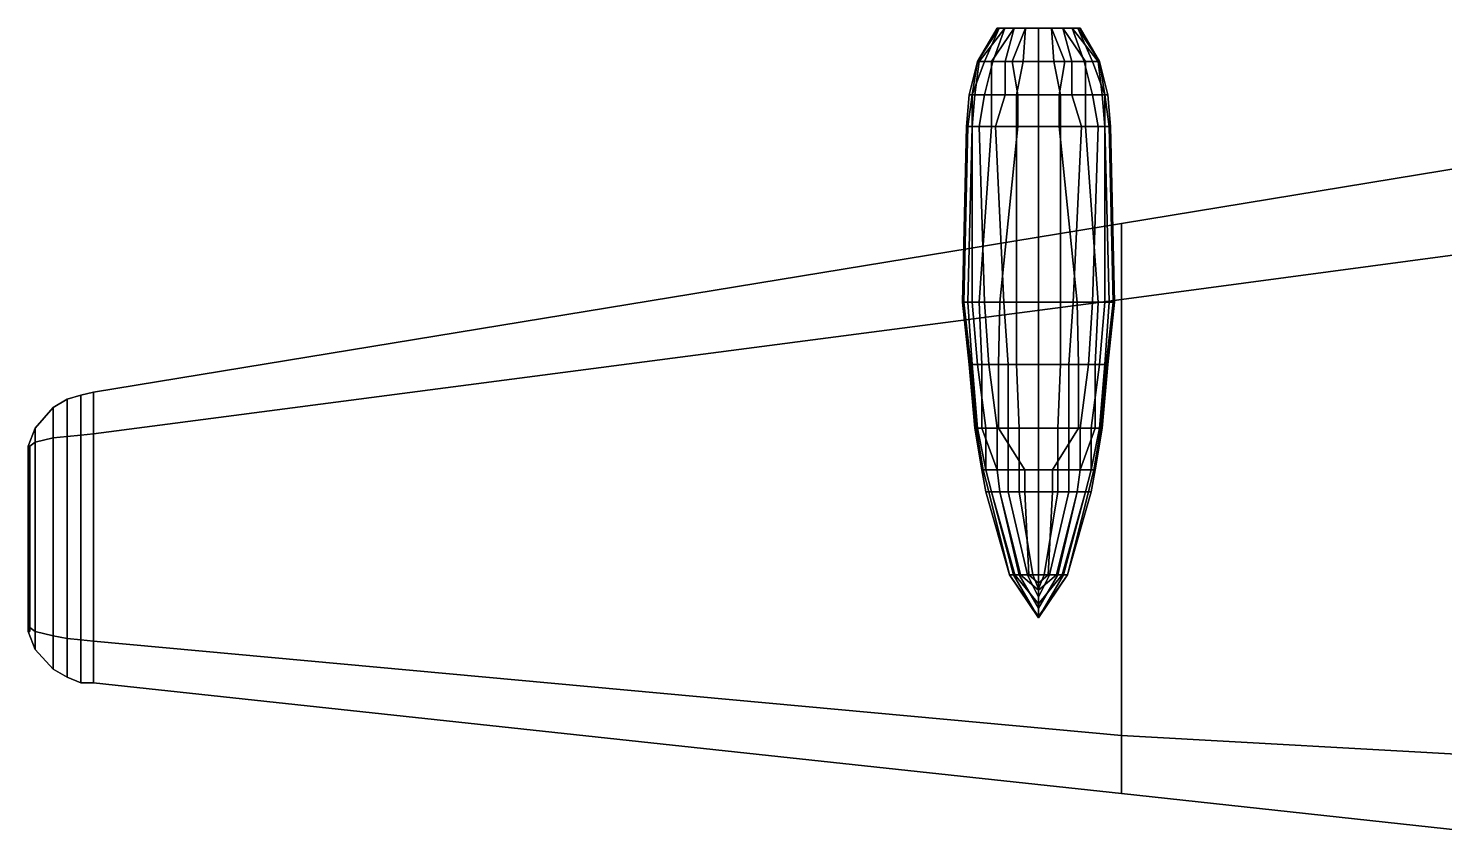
# Model space of a CAD drawing. Extents: x -15.9 to 4.6, y -9.4 to 6.4.
# Drawn here: x -15.87 to -5.64, y -0.33 to 5.49 of the extents above; entities that cross this region are included whole.
import ezdxf

# ---------------------------------------------------------------- set-up
doc = ezdxf.new("R2010")
doc.units = 0
doc.layers.add('WING2', color=5, linetype='CONTINUOUS')

msp = doc.modelspace()

# ---------------------------------------------------------------- linework, layer by layer
at = {"layer": 'WING2'}
for points in [[(-8.87, 5.49, 0.15), (-8.855, 5.49, 0.243), (-8.96, 5.25, 0.34), (-9.01, 5.25, 0.21)], [(-8.855, 5.49, 0.057), (-8.87, 5.49, 0.15), (-9.01, 5.25, 0.21), (-9.01, 5.25, 0.06)], [(-8.813, 5.49, -0.026), (-8.855, 5.49, 0.057), (-9.01, 5.25, 0.06), (-9, 5.25, 0.02)], [(-8.746, 5.49, -0.093), (-8.813, 5.49, -0.026), (-9, 5.25, 0.02), (-8.91, 5.25, -0.12)], [(-8.855, 5.49, 0.243), (-8.813, 5.49, 0.326), (-8.9, 5.25, 0.43), (-8.96, 5.25, 0.34)], [(-8.663, 5.49, -0.135), (-8.746, 5.49, -0.093), (-8.91, 5.25, -0.12), (-8.76, 5.25, -0.22)], [(-8.813, 5.49, 0.326), (-8.746, 5.49, 0.393), (-8.81, 5.25, 0.49), (-8.9, 5.25, 0.43)], [(-8.746, 5.49, 0.393), (-8.663, 5.49, 0.435), (-8.68, 5.25, 0.53), (-8.81, 5.25, 0.49)], [(-8.57, 5.49, -0.15), (-8.663, 5.49, -0.135), (-8.76, 5.25, -0.22), (-8.57, 5.25, -0.24)], [(-8.663, 5.49, 0.435), (-8.57, 5.49, 0.45), (-8.57, 5.25, 0.54), (-8.68, 5.25, 0.53)], [(-8.57, 5.49, 0.45), (-8.477, 5.49, 0.435), (-8.46, 5.25, 0.53), (-8.57, 5.25, 0.54)], [(-8.477, 5.49, -0.135), (-8.57, 5.49, -0.15), (-8.57, 5.25, -0.24), (-8.38, 5.25, -0.22)], [(-8.477, 5.49, 0.435), (-8.394, 5.49, 0.393), (-8.33, 5.25, 0.49), (-8.46, 5.25, 0.53)], [(-8.394, 5.49, -0.093), (-8.477, 5.49, -0.135), (-8.38, 5.25, -0.22), (-8.23, 5.25, -0.12)], [(-8.394, 5.49, 0.393), (-8.327, 5.49, 0.326), (-8.24, 5.25, 0.43), (-8.33, 5.25, 0.49)], [(-8.327, 5.49, -0.026), (-8.394, 5.49, -0.093), (-8.23, 5.25, -0.12), (-8.14, 5.25, 0.02)], [(-8.327, 5.49, 0.326), (-8.285, 5.49, 0.243), (-8.18, 5.25, 0.34), (-8.24, 5.25, 0.43)], [(-8.285, 5.49, 0.057), (-8.327, 5.49, -0.026), (-8.14, 5.25, 0.02), (-8.13, 5.25, 0.06)], [(-8.285, 5.49, 0.243), (-8.27, 5.49, 0.15), (-8.13, 5.25, 0.21), (-8.18, 5.25, 0.34)], [(-8.27, 5.49, 0.15), (-8.285, 5.49, 0.057), (-8.13, 5.25, 0.06), (-8.13, 5.25, 0.21)], [(-9.01, 5.25, 0.06), (-9.01, 5.25, 0.21), (-9.05, 5.01, 0.21), (-9.07, 5.01, -0.41)], [(-9, 5.25, 0.02), (-9.01, 5.25, 0.06), (-9.07, 5.01, -0.41), (-9.03, 5.01, -0.54)], [(-8.96, 5.25, 0.34), (-8.9, 5.25, 0.43), (-8.96, 5.01, 0.43), (-9.05, 5.01, 0.25)], [(-9.01, 5.25, 0.21), (-8.96, 5.25, 0.34), (-9.05, 5.01, 0.25), (-9.05, 5.01, 0.21)], [(-8.91, 5.25, -0.12), (-9, 5.25, 0.02), (-9.03, 5.01, -0.54), (-8.91, 5.01, -0.66)], [(-8.9, 5.25, 0.43), (-8.81, 5.25, 0.49), (-8.81, 5.01, 0.54), (-8.96, 5.01, 0.43)], [(-8.91, 5.01, -0.66), (-8.72, 5.01, -0.73), (-8.76, 5.25, -0.22), (-8.91, 5.25, -0.12)], [(-8.81, 5.25, 0.49), (-8.68, 5.25, 0.53), (-8.73, 5.01, 0.58), (-8.81, 5.01, 0.54)], [(-8.72, 5.01, -0.73), (-8.57, 5.01, -0.8), (-8.57, 5.25, -0.24), (-8.76, 5.25, -0.22)], [(-8.68, 5.25, 0.53), (-8.57, 5.25, 0.54), (-8.57, 5.01, 0.58), (-8.73, 5.01, 0.58)], [(-8.38, 5.25, -0.22), (-8.57, 5.25, -0.24), (-8.57, 5.01, -0.8), (-8.42, 5.01, -0.73)], [(-8.41, 5.01, 0.58), (-8.57, 5.01, 0.58), (-8.57, 5.25, 0.54), (-8.46, 5.25, 0.53)], [(-8.33, 5.01, 0.54), (-8.41, 5.01, 0.58), (-8.46, 5.25, 0.53), (-8.33, 5.25, 0.49)], [(-8.23, 5.25, -0.12), (-8.38, 5.25, -0.22), (-8.42, 5.01, -0.73), (-8.23, 5.01, -0.66)], [(-8.18, 5.01, 0.43), (-8.33, 5.01, 0.54), (-8.33, 5.25, 0.49), (-8.24, 5.25, 0.43)], [(-8.09, 5.01, 0.25), (-8.18, 5.01, 0.43), (-8.24, 5.25, 0.43), (-8.18, 5.25, 0.34)], [(-8.23, 5.01, -0.66), (-8.11, 5.01, -0.54), (-8.14, 5.25, 0.02), (-8.23, 5.25, -0.12)], [(-8.09, 5.01, 0.21), (-8.09, 5.01, 0.25), (-8.18, 5.25, 0.34), (-8.13, 5.25, 0.21)], [(-8.11, 5.01, -0.54), (-8.07, 5.01, -0.41), (-8.13, 5.25, 0.06), (-8.14, 5.25, 0.02)], [(-8.07, 5.01, -0.41), (-8.09, 5.01, 0.21), (-8.13, 5.25, 0.21), (-8.13, 5.25, 0.06)], [(-9.07, 5.01, -0.41), (-9.05, 5.01, 0.21), (-9.08, 4.78, 0.19), (-9.09, 4.78, -0.43)], [(-9.03, 5.01, -0.54), (-9.07, 5.01, -0.41), (-9.09, 4.78, -0.43), (-9.05, 4.78, -0.56)], [(-9.05, 5.01, 0.21), (-9.05, 5.01, 0.25), (-9.05, 4.78, 0.27), (-9.08, 4.78, 0.19)], [(-8.91, 5.01, -0.66), (-9.03, 5.01, -0.54), (-9.05, 4.78, -0.56), (-8.91, 4.78, -0.75)], [(-9.05, 5.01, 0.25), (-8.96, 5.01, 0.43), (-9, 4.78, 0.41), (-9.05, 4.78, 0.27)], [(-8.96, 5.01, 0.43), (-8.81, 5.01, 0.54), (-8.88, 4.78, 0.52), (-9, 4.78, 0.41)], [(-8.91, 4.78, -0.75), (-8.72, 4.78, -0.81), (-8.72, 5.01, -0.73), (-8.91, 5.01, -0.66)], [(-8.81, 5.01, 0.54), (-8.73, 5.01, 0.58), (-8.73, 4.78, 0.6), (-8.88, 4.78, 0.52)], [(-8.73, 5.01, 0.58), (-8.57, 5.01, 0.58), (-8.57, 4.78, 0.62), (-8.73, 4.78, 0.6)], [(-8.72, 4.78, -0.81), (-8.57, 4.78, -0.88), (-8.57, 5.01, -0.8), (-8.72, 5.01, -0.73)], [(-8.42, 5.01, -0.73), (-8.57, 5.01, -0.8), (-8.57, 4.78, -0.88), (-8.42, 4.78, -0.81)], [(-8.41, 4.78, 0.6), (-8.57, 4.78, 0.62), (-8.57, 5.01, 0.58), (-8.41, 5.01, 0.58)], [(-8.23, 5.01, -0.66), (-8.42, 5.01, -0.73), (-8.42, 4.78, -0.81), (-8.23, 4.78, -0.75)], [(-8.26, 4.78, 0.52), (-8.41, 4.78, 0.6), (-8.41, 5.01, 0.58), (-8.33, 5.01, 0.54)], [(-8.14, 4.78, 0.41), (-8.26, 4.78, 0.52), (-8.33, 5.01, 0.54), (-8.18, 5.01, 0.43)], [(-8.23, 4.78, -0.75), (-8.09, 4.78, -0.56), (-8.11, 5.01, -0.54), (-8.23, 5.01, -0.66)], [(-8.09, 4.78, 0.27), (-8.14, 4.78, 0.41), (-8.18, 5.01, 0.43), (-8.09, 5.01, 0.25)], [(-8.09, 4.78, -0.56), (-8.05, 4.78, -0.43), (-8.07, 5.01, -0.41), (-8.11, 5.01, -0.54)], [(-8.05, 4.78, -0.43), (-8.06, 4.78, 0.19), (-8.09, 5.01, 0.21), (-8.07, 5.01, -0.41)], [(-8.06, 4.78, 0.19), (-8.09, 4.78, 0.27), (-8.09, 5.01, 0.25), (-8.09, 5.01, 0.21)], [(-9.09, 4.78, -0.43), (-9.08, 4.78, 0.19), (-9.11, 3.51, 0.19), (-9.12, 3.51, -0.67)], [(-9.05, 4.78, -0.56), (-9.09, 4.78, -0.43), (-9.12, 3.51, -0.67), (-9.08, 3.51, -0.78)], [(-9.08, 4.78, 0.19), (-9.05, 4.78, 0.27), (-9.05, 3.51, 0.38), (-9.11, 3.51, 0.19)], [(-8.91, 4.78, -0.75), (-9.05, 4.78, -0.56), (-9.08, 3.51, -0.78), (-9, 3.51, -0.86)], [(-9.05, 4.78, 0.27), (-9, 4.78, 0.41), (-8.96, 3.51, 0.49), (-9.05, 3.51, 0.38)], [(-9, 4.78, 0.41), (-8.88, 4.78, 0.52), (-8.82, 3.51, 0.61), (-8.96, 3.51, 0.49)], [(-9, 3.51, -0.86), (-8.85, 3.51, -0.92), (-8.72, 4.78, -0.81), (-8.91, 4.78, -0.75)], [(-8.88, 4.78, 0.52), (-8.73, 4.78, 0.6), (-8.73, 3.51, 0.63), (-8.82, 3.51, 0.61)], [(-8.85, 3.51, -0.92), (-8.57, 3.51, -0.93), (-8.57, 4.78, -0.88), (-8.72, 4.78, -0.81)], [(-8.73, 4.78, 0.6), (-8.57, 4.78, 0.62), (-8.57, 3.51, 0.65), (-8.73, 3.51, 0.63)], [(-8.42, 4.78, -0.81), (-8.57, 4.78, -0.88), (-8.57, 3.51, -0.93), (-8.29, 3.51, -0.92)], [(-8.41, 3.51, 0.63), (-8.57, 3.51, 0.65), (-8.57, 4.78, 0.62), (-8.41, 4.78, 0.6)], [(-8.23, 4.78, -0.75), (-8.42, 4.78, -0.81), (-8.29, 3.51, -0.92), (-8.14, 3.51, -0.86)], [(-8.32, 3.51, 0.61), (-8.41, 3.51, 0.63), (-8.41, 4.78, 0.6), (-8.26, 4.78, 0.52)], [(-8.18, 3.51, 0.49), (-8.32, 3.51, 0.61), (-8.26, 4.78, 0.52), (-8.14, 4.78, 0.41)], [(-8.14, 3.51, -0.86), (-8.06, 3.51, -0.78), (-8.09, 4.78, -0.56), (-8.23, 4.78, -0.75)], [(-8.09, 3.51, 0.38), (-8.18, 3.51, 0.49), (-8.14, 4.78, 0.41), (-8.09, 4.78, 0.27)], [(-8.06, 3.51, -0.78), (-8.02, 3.51, -0.67), (-8.05, 4.78, -0.43), (-8.09, 4.78, -0.56)], [(-8.03, 3.51, 0.19), (-8.09, 3.51, 0.38), (-8.09, 4.78, 0.27), (-8.06, 4.78, 0.19)], [(-8.02, 3.51, -0.67), (-8.03, 3.51, 0.19), (-8.06, 4.78, 0.19), (-8.05, 4.78, -0.43)], [(-7.97, 4.08, 0.18), (-5.29, 4.52, -0.07), (-5.29, 3.89, 0.47), (-7.97, 3.53, 0.61)], [(-7.97, 3.53, -0.21), (-5.29, 3.89, -0.57), (-5.29, 4.52, -0.07), (-7.97, 4.08, 0.18)], [(-15.4, 2.56, 0.79), (-7.97, 3.53, -0.21), (-7.97, 4.08, 0.18), (-15.4, 2.86, 0.9)], [(-15.4, 2.86, 0.9), (-7.97, 4.08, 0.18), (-7.97, 3.53, 0.61), (-15.4, 2.56, 1.01)], [(-7.97, 3.53, 0.61), (-5.29, 3.89, 0.47), (-5.29, 0.23, 0.47), (-7.97, 0.38, 0.61)], [(-5.29, 0.23, -0.57), (-5.29, 3.89, -0.57), (-7.97, 3.53, -0.21), (-7.97, 0.38, -0.21)], [(-7.97, 0.38, -0.21), (-7.97, 3.53, -0.21), (-15.4, 2.56, 0.79), (-15.4, 1.06, 0.79)], [(-15.4, 2.56, 1.01), (-7.97, 3.53, 0.61), (-7.97, 0.38, 0.61), (-15.4, 1.06, 1.01)], [(-9.12, 3.51, -0.67), (-9.11, 3.51, 0.19), (-9.06, 3.06, 0.19), (-9.07, 3.06, -0.67)], [(-9.08, 3.51, -0.78), (-9.12, 3.51, -0.67), (-9.07, 3.06, -0.67), (-9.05, 3.06, -0.75)], [(-9.11, 3.51, 0.19), (-9.05, 3.51, 0.38), (-9.01, 3.06, 0.38), (-9.06, 3.06, 0.19)], [(-9, 3.51, -0.86), (-9.08, 3.51, -0.78), (-9.05, 3.06, -0.75), (-8.98, 3.06, -0.84)], [(-9.05, 3.51, 0.38), (-8.96, 3.51, 0.49), (-8.93, 3.06, 0.49), (-9.01, 3.06, 0.38)], [(-8.98, 3.06, -0.84), (-8.86, 3.06, -0.92), (-8.85, 3.51, -0.92), (-9, 3.51, -0.86)], [(-8.96, 3.51, 0.49), (-8.82, 3.51, 0.61), (-8.79, 3.06, 0.61), (-8.93, 3.06, 0.49)], [(-8.86, 3.06, -0.92), (-8.57, 3.06, -0.97), (-8.57, 3.51, -0.93), (-8.85, 3.51, -0.92)], [(-8.82, 3.51, 0.61), (-8.73, 3.51, 0.63), (-8.73, 3.06, 0.65), (-8.79, 3.06, 0.61)], [(-8.73, 3.51, 0.63), (-8.57, 3.51, 0.65), (-8.57, 3.06, 0.67), (-8.73, 3.06, 0.65)], [(-8.29, 3.51, -0.92), (-8.57, 3.51, -0.93), (-8.57, 3.06, -0.97), (-8.28, 3.06, -0.92)], [(-8.41, 3.06, 0.65), (-8.57, 3.06, 0.67), (-8.57, 3.51, 0.65), (-8.41, 3.51, 0.63)], [(-8.35, 3.06, 0.61), (-8.41, 3.06, 0.65), (-8.41, 3.51, 0.63), (-8.32, 3.51, 0.61)], [(-8.21, 3.06, 0.49), (-8.35, 3.06, 0.61), (-8.32, 3.51, 0.61), (-8.18, 3.51, 0.49)], [(-8.14, 3.51, -0.86), (-8.29, 3.51, -0.92), (-8.28, 3.06, -0.92), (-8.16, 3.06, -0.84)], [(-8.13, 3.06, 0.38), (-8.21, 3.06, 0.49), (-8.18, 3.51, 0.49), (-8.09, 3.51, 0.38)], [(-8.16, 3.06, -0.84), (-8.09, 3.06, -0.75), (-8.06, 3.51, -0.78), (-8.14, 3.51, -0.86)], [(-8.08, 3.06, 0.19), (-8.13, 3.06, 0.38), (-8.09, 3.51, 0.38), (-8.03, 3.51, 0.19)], [(-8.09, 3.06, -0.75), (-8.07, 3.06, -0.67), (-8.02, 3.51, -0.67), (-8.06, 3.51, -0.78)], [(-8.07, 3.06, -0.67), (-8.08, 3.06, 0.19), (-8.03, 3.51, 0.19), (-8.02, 3.51, -0.67)], [(-9.07, 3.06, -0.67), (-9.06, 3.06, 0.19), (-9.02, 2.6, 0.19), (-9.03, 2.6, -0.65)], [(-9.05, 3.06, -0.75), (-9.07, 3.06, -0.67), (-9.03, 2.6, -0.65), (-9.01, 2.6, -0.7)], [(-9.06, 3.06, 0.19), (-9.01, 3.06, 0.38), (-8.95, 2.6, 0.38), (-9.02, 2.6, 0.19)], [(-8.98, 3.06, -0.84), (-9.05, 3.06, -0.75), (-9.01, 2.6, -0.7), (-8.98, 2.6, -0.77)], [(-9.01, 3.06, 0.38), (-8.93, 3.06, 0.49), (-8.87, 2.6, 0.49), (-8.95, 2.6, 0.38)], [(-8.98, 2.6, -0.77), (-8.86, 2.6, -0.89), (-8.86, 3.06, -0.92), (-8.98, 3.06, -0.84)], [(-8.93, 3.06, 0.49), (-8.79, 3.06, 0.61), (-8.79, 2.6, 0.56), (-8.87, 2.6, 0.49)], [(-8.86, 2.6, -0.89), (-8.57, 2.6, -0.94), (-8.57, 3.06, -0.97), (-8.86, 3.06, -0.92)], [(-8.79, 3.06, 0.61), (-8.73, 3.06, 0.65), (-8.71, 2.6, 0.61), (-8.79, 2.6, 0.56)], [(-8.73, 3.06, 0.65), (-8.57, 3.06, 0.67), (-8.57, 2.6, 0.63), (-8.71, 2.6, 0.61)], [(-8.28, 3.06, -0.92), (-8.57, 3.06, -0.97), (-8.57, 2.6, -0.94), (-8.28, 2.6, -0.89)], [(-8.43, 2.6, 0.61), (-8.57, 2.6, 0.63), (-8.57, 3.06, 0.67), (-8.41, 3.06, 0.65)], [(-8.35, 2.6, 0.56), (-8.43, 2.6, 0.61), (-8.41, 3.06, 0.65), (-8.35, 3.06, 0.61)], [(-8.27, 2.6, 0.49), (-8.35, 2.6, 0.56), (-8.35, 3.06, 0.61), (-8.21, 3.06, 0.49)], [(-8.16, 3.06, -0.84), (-8.28, 3.06, -0.92), (-8.28, 2.6, -0.89), (-8.16, 2.6, -0.77)], [(-8.19, 2.6, 0.38), (-8.27, 2.6, 0.49), (-8.21, 3.06, 0.49), (-8.13, 3.06, 0.38)], [(-8.12, 2.6, 0.19), (-8.19, 2.6, 0.38), (-8.13, 3.06, 0.38), (-8.08, 3.06, 0.19)], [(-8.16, 2.6, -0.77), (-8.13, 2.6, -0.7), (-8.09, 3.06, -0.75), (-8.16, 3.06, -0.84)], [(-8.13, 2.6, -0.7), (-8.11, 2.6, -0.65), (-8.07, 3.06, -0.67), (-8.09, 3.06, -0.75)], [(-8.11, 2.6, -0.65), (-8.12, 2.6, 0.19), (-8.08, 3.06, 0.19), (-8.07, 3.06, -0.67)], [(-15.69, 2.53, 0.86), (-15.59, 2.54, 0.83), (-15.59, 2.81, 0.92), (-15.69, 2.75, 0.93)], [(-15.69, 2.75, 0.93), (-15.59, 2.81, 0.92), (-15.59, 2.54, 1.01), (-15.69, 2.53, 1)], [(-15.59, 2.54, 0.83), (-15.49, 2.55, 0.81), (-15.49, 2.84, 0.91), (-15.59, 2.81, 0.92)], [(-15.59, 2.81, 0.92), (-15.49, 2.84, 0.91), (-15.49, 2.55, 1.01), (-15.59, 2.54, 1.01)], [(-15.49, 2.55, 0.81), (-15.4, 2.56, 0.79), (-15.4, 2.86, 0.9), (-15.49, 2.84, 0.91)], [(-15.49, 2.84, 0.91), (-15.4, 2.86, 0.9), (-15.4, 2.56, 1.01), (-15.49, 2.55, 1.01)], [(-15.82, 2.5, 0.91), (-15.69, 2.53, 0.86), (-15.69, 2.75, 0.93), (-15.82, 2.6, 0.94)], [(-15.82, 2.6, 0.94), (-15.69, 2.75, 0.93), (-15.69, 2.53, 1), (-15.82, 2.5, 0.98)], [(-15.86, 2.47, 0.93), (-15.82, 2.5, 0.91), (-15.82, 2.6, 0.94), (-15.87, 2.47, 0.94)], [(-15.87, 2.47, 0.94), (-15.82, 2.6, 0.94), (-15.82, 2.5, 0.98), (-15.86, 2.47, 0.96)], [(-15.49, 2.55, 1.01), (-15.4, 2.56, 1.01), (-15.4, 1.06, 1.01), (-15.49, 1.07, 1.01)], [(-15.4, 1.06, 0.79), (-15.4, 2.56, 0.79), (-15.49, 2.55, 0.81), (-15.49, 1.07, 0.81)], [(-9.03, 2.6, -0.65), (-9.02, 2.6, 0.19), (-8.97, 2.3, 0.19), (-8.98, 2.3, -0.65)], [(-9.01, 2.6, -0.7), (-9.03, 2.6, -0.65), (-8.98, 2.3, -0.65), (-8.95, 2.3, -0.7)], [(-9.02, 2.6, 0.19), (-8.95, 2.6, 0.38), (-8.95, 2.3, 0.38), (-8.97, 2.3, 0.19)], [(-8.98, 2.6, -0.77), (-9.01, 2.6, -0.7), (-8.95, 2.3, -0.7), (-8.87, 2.3, -0.81)], [(-8.87, 2.3, -0.81), (-8.67, 2.3, -0.89), (-8.86, 2.6, -0.89), (-8.98, 2.6, -0.77)], [(-8.95, 2.6, 0.38), (-8.87, 2.6, 0.49), (-8.87, 2.3, 0.49), (-8.95, 2.3, 0.38)], [(-8.87, 2.6, 0.49), (-8.79, 2.6, 0.56), (-8.79, 2.3, 0.56), (-8.87, 2.3, 0.49)], [(-8.67, 2.3, -0.89), (-8.57, 2.3, -0.89), (-8.57, 2.6, -0.94), (-8.86, 2.6, -0.89)], [(-8.79, 2.6, 0.56), (-8.71, 2.6, 0.61), (-8.71, 2.3, 0.61), (-8.79, 2.3, 0.56)], [(-8.71, 2.6, 0.61), (-8.57, 2.6, 0.63), (-8.57, 2.3, 0.63), (-8.71, 2.3, 0.61)], [(-8.28, 2.6, -0.89), (-8.57, 2.6, -0.94), (-8.57, 2.3, -0.89), (-8.47, 2.3, -0.89)], [(-8.43, 2.3, 0.61), (-8.57, 2.3, 0.63), (-8.57, 2.6, 0.63), (-8.43, 2.6, 0.61)], [(-8.16, 2.6, -0.77), (-8.28, 2.6, -0.89), (-8.47, 2.3, -0.89), (-8.27, 2.3, -0.81)], [(-8.35, 2.3, 0.56), (-8.43, 2.3, 0.61), (-8.43, 2.6, 0.61), (-8.35, 2.6, 0.56)], [(-8.27, 2.3, 0.49), (-8.35, 2.3, 0.56), (-8.35, 2.6, 0.56), (-8.27, 2.6, 0.49)], [(-8.27, 2.3, -0.81), (-8.19, 2.3, -0.7), (-8.13, 2.6, -0.7), (-8.16, 2.6, -0.77)], [(-8.19, 2.3, 0.38), (-8.27, 2.3, 0.49), (-8.27, 2.6, 0.49), (-8.19, 2.6, 0.38)], [(-8.19, 2.3, -0.7), (-8.16, 2.3, -0.65), (-8.11, 2.6, -0.65), (-8.13, 2.6, -0.7)], [(-8.17, 2.3, 0.19), (-8.19, 2.3, 0.38), (-8.19, 2.6, 0.38), (-8.12, 2.6, 0.19)], [(-8.16, 2.3, -0.65), (-8.17, 2.3, 0.19), (-8.12, 2.6, 0.19), (-8.11, 2.6, -0.65)], [(-15.86, 1.13, 0.93), (-15.86, 2.47, 0.93), (-15.87, 2.47, 0.94), (-15.87, 1.13, 0.94)], [(-15.87, 1.13, 0.94), (-15.87, 2.47, 0.94), (-15.86, 2.47, 0.96), (-15.86, 1.13, 0.96)], [(-15.82, 1.13, 0.91), (-15.82, 2.5, 0.91), (-15.86, 2.47, 0.93), (-15.86, 1.16, 0.93)], [(-15.86, 2.47, 0.96), (-15.82, 2.5, 0.98), (-15.82, 1.13, 0.98), (-15.86, 1.16, 0.96)], [(-15.69, 1.1, 0.86), (-15.69, 2.53, 0.86), (-15.82, 2.5, 0.91), (-15.82, 1.13, 0.91)], [(-15.82, 2.5, 0.98), (-15.69, 2.53, 1), (-15.69, 1.1, 1), (-15.82, 1.13, 0.98)], [(-15.69, 2.53, 1), (-15.59, 2.54, 1.01), (-15.59, 1.08, 1.01), (-15.69, 1.1, 1)], [(-15.59, 1.08, 0.83), (-15.59, 2.54, 0.83), (-15.69, 2.53, 0.86), (-15.69, 1.1, 0.86)], [(-15.59, 2.54, 1.01), (-15.49, 2.55, 1.01), (-15.49, 1.07, 1.01), (-15.59, 1.08, 1.01)], [(-15.49, 1.07, 0.81), (-15.49, 2.55, 0.81), (-15.59, 2.54, 0.83), (-15.59, 1.08, 0.83)], [(-8.98, 2.3, -0.65), (-8.97, 2.3, 0.19), (-8.93, 2.14, 0.19), (-8.95, 2.14, -0.58)], [(-8.95, 2.3, -0.7), (-8.98, 2.3, -0.65), (-8.95, 2.14, -0.58), (-8.91, 2.14, -0.67)], [(-8.97, 2.3, 0.19), (-8.95, 2.3, 0.38), (-8.91, 2.14, 0.32), (-8.93, 2.14, 0.19)], [(-8.87, 2.3, -0.81), (-8.95, 2.3, -0.7), (-8.91, 2.14, -0.67), (-8.85, 2.14, -0.75)], [(-8.95, 2.3, 0.38), (-8.87, 2.3, 0.49), (-8.85, 2.14, 0.41), (-8.91, 2.14, 0.32)], [(-8.87, 2.3, 0.49), (-8.79, 2.3, 0.56), (-8.79, 2.14, 0.47), (-8.85, 2.14, 0.41)], [(-8.85, 2.14, -0.75), (-8.67, 2.14, -0.83), (-8.67, 2.3, -0.89), (-8.87, 2.3, -0.81)], [(-8.79, 2.3, 0.56), (-8.71, 2.3, 0.61), (-8.71, 2.14, 0.53), (-8.79, 2.14, 0.47)], [(-8.71, 2.3, 0.61), (-8.57, 2.3, 0.63), (-8.57, 2.14, 0.57), (-8.71, 2.14, 0.53)], [(-8.67, 2.14, -0.83), (-8.57, 2.14, -0.84), (-8.57, 2.3, -0.89), (-8.67, 2.3, -0.89)], [(-8.47, 2.3, -0.89), (-8.57, 2.3, -0.89), (-8.57, 2.14, -0.84), (-8.47, 2.14, -0.83)], [(-8.43, 2.14, 0.53), (-8.57, 2.14, 0.57), (-8.57, 2.3, 0.63), (-8.43, 2.3, 0.61)], [(-8.27, 2.3, -0.81), (-8.47, 2.3, -0.89), (-8.47, 2.14, -0.83), (-8.29, 2.14, -0.75)], [(-8.35, 2.14, 0.47), (-8.43, 2.14, 0.53), (-8.43, 2.3, 0.61), (-8.35, 2.3, 0.56)], [(-8.29, 2.14, 0.41), (-8.35, 2.14, 0.47), (-8.35, 2.3, 0.56), (-8.27, 2.3, 0.49)], [(-8.29, 2.14, -0.75), (-8.23, 2.14, -0.67), (-8.19, 2.3, -0.7), (-8.27, 2.3, -0.81)], [(-8.23, 2.14, 0.32), (-8.29, 2.14, 0.41), (-8.27, 2.3, 0.49), (-8.19, 2.3, 0.38)], [(-8.23, 2.14, -0.67), (-8.19, 2.14, -0.58), (-8.16, 2.3, -0.65), (-8.19, 2.3, -0.7)], [(-8.21, 2.14, 0.19), (-8.23, 2.14, 0.32), (-8.19, 2.3, 0.38), (-8.17, 2.3, 0.19)], [(-8.19, 2.14, -0.58), (-8.21, 2.14, 0.19), (-8.17, 2.3, 0.19), (-8.16, 2.3, -0.65)], [(-8.95, 2.14, -0.58), (-8.93, 2.14, 0.19), (-8.78, 1.54, 0.13), (-8.78, 1.54, -0.26)], [(-8.91, 2.14, -0.67), (-8.95, 2.14, -0.58), (-8.78, 1.54, -0.26), (-8.74, 1.54, -0.34)], [(-8.93, 2.14, 0.19), (-8.91, 2.14, 0.32), (-8.75, 1.54, 0.24), (-8.78, 1.54, 0.13)], [(-8.85, 2.14, -0.75), (-8.91, 2.14, -0.67), (-8.74, 1.54, -0.34), (-8.7, 1.54, -0.43)], [(-8.91, 2.14, 0.32), (-8.85, 2.14, 0.41), (-8.71, 1.54, 0.31), (-8.75, 1.54, 0.24)], [(-8.85, 2.14, 0.41), (-8.79, 2.14, 0.47), (-8.65, 1.54, 0.36), (-8.71, 1.54, 0.31)], [(-8.7, 1.54, -0.43), (-8.64, 1.54, -0.48), (-8.67, 2.14, -0.83), (-8.85, 2.14, -0.75)], [(-8.79, 2.14, 0.47), (-8.71, 2.14, 0.53), (-8.61, 1.54, 0.38), (-8.65, 1.54, 0.36)], [(-8.71, 2.14, 0.53), (-8.57, 2.14, 0.57), (-8.57, 1.54, 0.39), (-8.61, 1.54, 0.38)], [(-8.64, 1.54, -0.48), (-8.57, 1.54, -0.49), (-8.57, 2.14, -0.84), (-8.67, 2.14, -0.83)], [(-8.53, 1.54, 0.38), (-8.57, 1.54, 0.39), (-8.57, 2.14, 0.57), (-8.43, 2.14, 0.53)], [(-8.47, 2.14, -0.83), (-8.57, 2.14, -0.84), (-8.57, 1.54, -0.49), (-8.5, 1.54, -0.48)], [(-8.49, 1.54, 0.36), (-8.53, 1.54, 0.38), (-8.43, 2.14, 0.53), (-8.35, 2.14, 0.47)], [(-8.29, 2.14, -0.75), (-8.47, 2.14, -0.83), (-8.5, 1.54, -0.48), (-8.44, 1.54, -0.43)], [(-8.43, 1.54, 0.31), (-8.49, 1.54, 0.36), (-8.35, 2.14, 0.47), (-8.29, 2.14, 0.41)], [(-8.44, 1.54, -0.43), (-8.4, 1.54, -0.34), (-8.23, 2.14, -0.67), (-8.29, 2.14, -0.75)], [(-8.39, 1.54, 0.24), (-8.43, 1.54, 0.31), (-8.29, 2.14, 0.41), (-8.23, 2.14, 0.32)], [(-8.4, 1.54, -0.34), (-8.36, 1.54, -0.26), (-8.19, 2.14, -0.58), (-8.23, 2.14, -0.67)], [(-8.36, 1.54, 0.13), (-8.39, 1.54, 0.24), (-8.23, 2.14, 0.32), (-8.21, 2.14, 0.19)], [(-8.36, 1.54, -0.26), (-8.36, 1.54, 0.13), (-8.21, 2.14, 0.19), (-8.19, 2.14, -0.58)], [(-8.78, 1.54, 0.13), (-8.75, 1.54, 0.24), (-8.57, 1.23, 0.24), (-8.57, 1.23)], [(-8.74, 1.54, -0.34), (-8.78, 1.54, -0.26), (-8.57, 1.24, -0.21), (-8.57, 1.33, -0.32)], [(-8.78, 1.54, -0.26), (-8.78, 1.54, 0.13), (-8.57, 1.23), (-8.57, 1.24, -0.21)], [(-8.75, 1.54, 0.24), (-8.71, 1.54, 0.31), (-8.57, 1.3, 0.31), (-8.57, 1.23, 0.24)], [(-8.7, 1.54, -0.43), (-8.74, 1.54, -0.34), (-8.57, 1.33, -0.32), (-8.57, 1.43, -0.42)], [(-8.71, 1.54, 0.31), (-8.65, 1.54, 0.36), (-8.57, 1.38, 0.36), (-8.57, 1.3, 0.31)], [(-8.57, 1.43, -0.42), (-8.57, 1.48, -0.46), (-8.64, 1.54, -0.48), (-8.7, 1.54, -0.43)], [(-8.65, 1.54, 0.36), (-8.61, 1.54, 0.38), (-8.57, 1.44, 0.38), (-8.57, 1.38, 0.36)], [(-8.57, 1.48, -0.46), (-8.57, 1.5, -0.49), (-8.57, 1.54, -0.49), (-8.64, 1.54, -0.48)], [(-8.61, 1.54, 0.38), (-8.57, 1.54, 0.39), (-8.57, 1.5, 0.39), (-8.57, 1.44, 0.38)], [(-8.57, 1.33, -0.32), (-8.57, 1.24, -0.21), (-8.36, 1.54, -0.26), (-8.4, 1.54, -0.34)], [(-8.57, 1.24, -0.21), (-8.57, 1.23), (-8.36, 1.54, 0.13), (-8.36, 1.54, -0.26)], [(-8.57, 1.43, -0.42), (-8.57, 1.33, -0.32), (-8.4, 1.54, -0.34), (-8.44, 1.54, -0.43)], [(-8.44, 1.54, -0.43), (-8.5, 1.54, -0.48), (-8.57, 1.48, -0.46), (-8.57, 1.43, -0.42)], [(-8.5, 1.54, -0.48), (-8.57, 1.54, -0.49), (-8.57, 1.5, -0.49), (-8.57, 1.48, -0.46)], [(-8.57, 1.23, 0.24), (-8.57, 1.3, 0.31), (-8.43, 1.54, 0.31), (-8.39, 1.54, 0.24)], [(-8.57, 1.3, 0.31), (-8.57, 1.38, 0.36), (-8.49, 1.54, 0.36), (-8.43, 1.54, 0.31)], [(-8.57, 1.38, 0.36), (-8.57, 1.44, 0.38), (-8.53, 1.54, 0.38), (-8.49, 1.54, 0.36)], [(-8.57, 1.44, 0.38), (-8.57, 1.5, 0.39), (-8.57, 1.54, 0.39), (-8.53, 1.54, 0.38)], [(-8.57, 1.23), (-8.57, 1.23, 0.24), (-8.39, 1.54, 0.24), (-8.36, 1.54, 0.13)], [(-15.87, 1.13, 0.94), (-15.82, 1, 0.94), (-15.82, 1.13, 0.91), (-15.86, 1.16, 0.93)], [(-15.86, 1.16, 0.96), (-15.82, 1.13, 0.98), (-15.82, 1, 0.94), (-15.87, 1.13, 0.94)], [(-15.82, 1, 0.94), (-15.69, 0.86, 0.93), (-15.69, 1.1, 0.86), (-15.82, 1.13, 0.91)], [(-15.82, 1.13, 0.98), (-15.69, 1.1, 1), (-15.69, 0.86, 0.93), (-15.82, 1, 0.94)], [(-15.69, 0.86, 0.93), (-15.59, 0.8, 0.92), (-15.59, 1.08, 0.83), (-15.69, 1.1, 0.86)], [(-15.69, 1.1, 1), (-15.59, 1.08, 1.01), (-15.59, 0.8, 0.92), (-15.69, 0.86, 0.93)], [(-15.59, 0.8, 0.92), (-15.49, 0.76, 0.91), (-15.49, 1.07, 0.81), (-15.59, 1.08, 0.83)], [(-15.59, 1.08, 1.01), (-15.49, 1.07, 1.01), (-15.49, 0.76, 0.91), (-15.59, 0.8, 0.92)], [(-15.49, 0.76, 0.91), (-15.4, 0.76, 0.9), (-15.4, 1.06, 0.79), (-15.49, 1.07, 0.81)], [(-15.49, 1.07, 1.01), (-15.4, 1.06, 1.01), (-15.4, 0.76, 0.9), (-15.49, 0.76, 0.91)], [(-15.4, 0.76, 0.9), (-7.97, -0.04, 0.18), (-7.97, 0.38, -0.21), (-15.4, 1.06, 0.79)], [(-15.4, 1.06, 1.01), (-7.97, 0.38, 0.61), (-7.97, -0.04, 0.18), (-15.4, 0.76, 0.9)], [(-7.97, 0.38, 0.61), (-5.29, 0.23, 0.47), (-5.29, -0.33, -0.07), (-7.97, -0.04, 0.18)], [(-7.97, -0.04, 0.18), (-5.29, -0.33, -0.07), (-5.29, 0.23, -0.57), (-7.97, 0.38, -0.21)]]:
    msp.add_3dface(points, dxfattribs=at)

doc.saveas('drawing.dxf')
